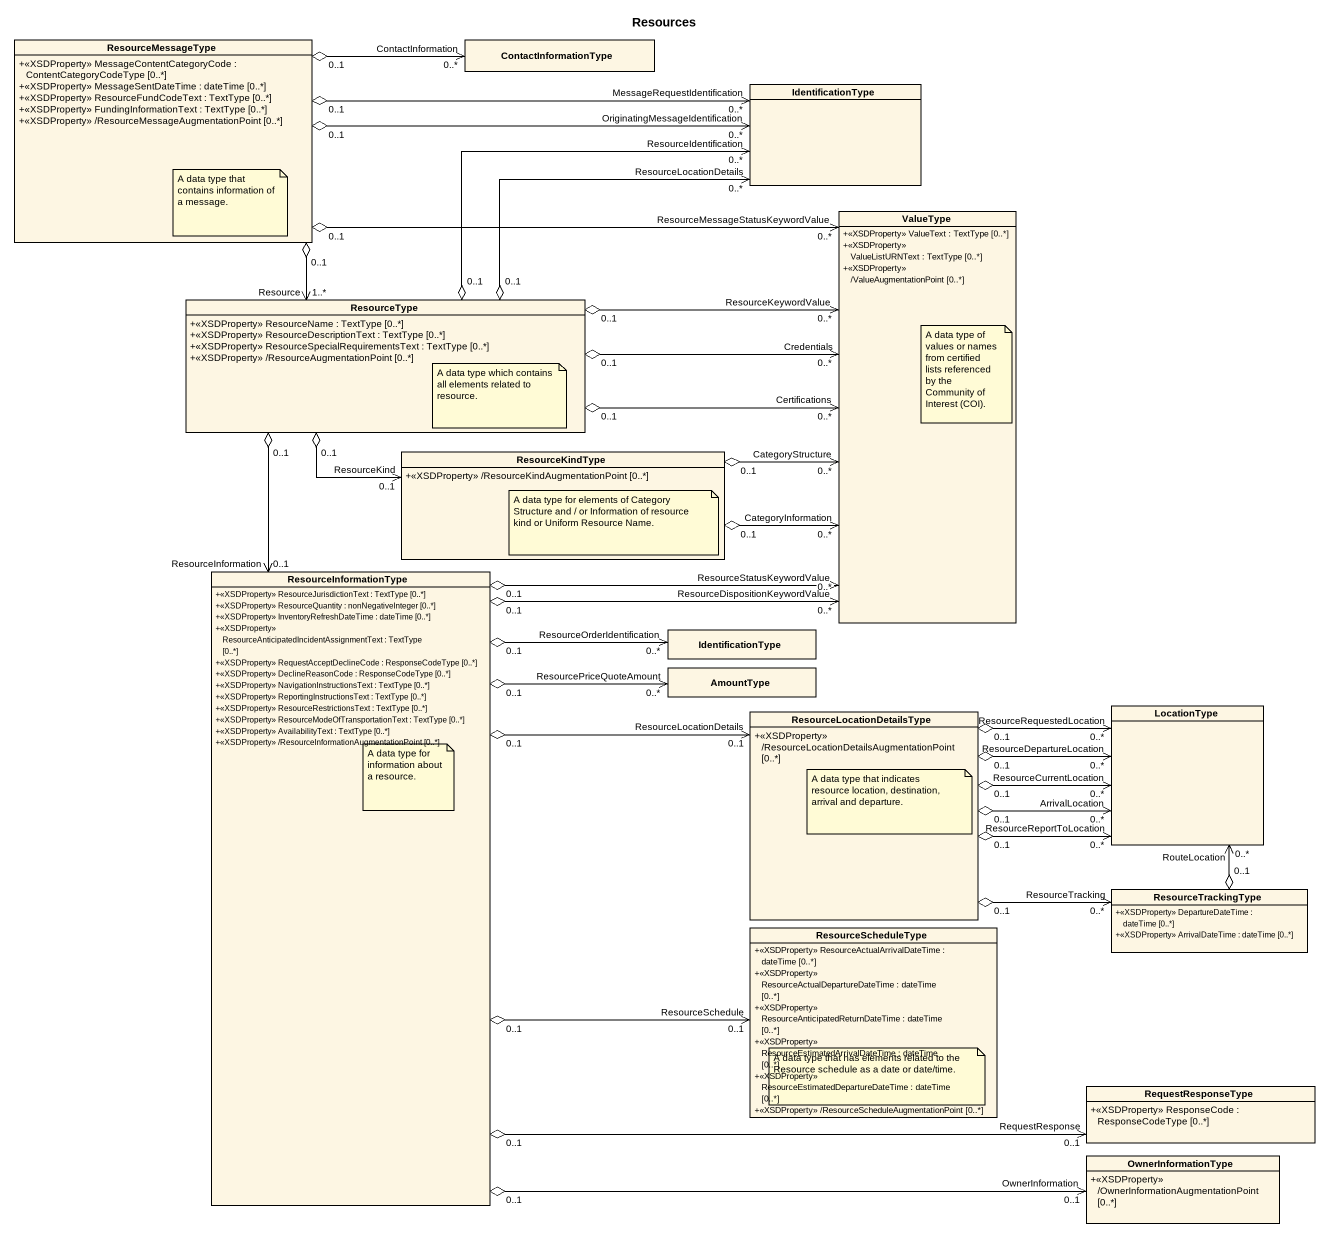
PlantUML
@startuml
title Resources
hide circle
hide empty members
skinparam classAttributeIconSize 0
class ResourceMessageType {
  +<<XSDProperty>> MessageContentCategoryCode : ContentCategoryCodeType [0..*]
  +<<XSDProperty>> MessageSentDateTime : dateTime [0..*]
  +<<XSDProperty>> ResourceFundCodeText : TextType [0..*]
  +<<XSDProperty>> FundingInformationText : TextType [0..*]
  +<<XSDProperty>> /ResourceMessageAugmentationPoint [0..*]
}
class ContactInformationType
class IdentificationType
class ValueType {
  +<<XSDProperty>> ValueText : TextType [0..*]
  +<<XSDProperty>> ValueListURNText : TextType [0..*]
  +<<XSDProperty>> /ValueAugmentationPoint [0..*]
}
class ResourceType {
  +<<XSDProperty>> ResourceName : TextType [0..*]
  +<<XSDProperty>> ResourceDescriptionText : TextType [0..*]
  +<<XSDProperty>> ResourceSpecialRequirementsText : TextType [0..*]
  +<<XSDProperty>> /ResourceAugmentationPoint [0..*]
}
class ResourceKindType {
  +<<XSDProperty>> /ResourceKindAugmentationPoint [0..*]
}
class ResourceInformationType {
  +<<XSDProperty>> ResourceJurisdictionText : TextType [0..*]
  +<<XSDProperty>> ResourceQuantity : nonNegativeInteger [0..*]
  +<<XSDProperty>> InventoryRefreshDateTime : dateTime [0..*]
  +<<XSDProperty>> ResourceAnticipatedIncidentAssignmentText : TextType [0..*]
  +<<XSDProperty>> RequestAcceptDeclineCode : ResponseCodeType [0..*]
  +<<XSDProperty>> DeclineReasonCode : ResponseCodeType [0..*]
  +<<XSDProperty>> NavigationInstructionsText : TextType [0..*]
  +<<XSDProperty>> ReportingInstructionsText : TextType [0..*]
  +<<XSDProperty>> ResourceRestrictionsText : TextType [0..*]
  +<<XSDProperty>> ResourceModeOfTransportationText : TextType [0..*]
  +<<XSDProperty>> AvailabilityText : TextType [0..*]
  +<<XSDProperty>> /ResourceInformationAugmentationPoint [0..*]
}
class AmountType
class "IdentificationType" as IdentificationType_2
class LocationType
class ResourceLocationDetailsType {
  +<<XSDProperty>> /ResourceLocationDetailsAugmentationPoint [0..*]
}
class ResourceTrackingType {
  +<<XSDProperty>> DepartureDateTime : dateTime [0..*]
  +<<XSDProperty>> ArrivalDateTime : dateTime [0..*]
}
class ResourceScheduleType {
  +<<XSDProperty>> ResourceActualArrivalDateTime : dateTime [0..*]
  +<<XSDProperty>> ResourceActualDepartureDateTime : dateTime [0..*]
  +<<XSDProperty>> ResourceAnticipatedReturnDateTime : dateTime [0..*]
  +<<XSDProperty>> ResourceEstimatedArrivalDateTime : dateTime [0..*]
  +<<XSDProperty>> ResourceEstimatedDepartureDateTime : dateTime [0..*]
  +<<XSDProperty>> /ResourceScheduleAugmentationPoint [0..*]
}
class RequestResponseType {
  +<<XSDProperty>> ResponseCode : ResponseCodeType [0..*]
}
class OwnerInformationType {
  +<<XSDProperty>> /OwnerInformationAugmentationPoint [0..*]
}
ResourceMessageType "0..1" o-right-> "ContactInformation\n0..*" ContactInformationType
ResourceMessageType "0..1" o-right-> "OriginatingMessageIdentification\n0..*" IdentificationType
ResourceMessageType "0..1" o-right-> "MessageRequestIdentification\n0..*" IdentificationType
ResourceMessageType "0..1" o-right-> "ResourceMessageStatusKeywordValue\n0..*" ValueType
ResourceMessageType "0..1" o--> "Resource\n1..*" ResourceType
ResourceType "0..1" o-right-> "ResourceLocationDetails\n0..*" IdentificationType
ResourceType "0..1" o-right-> "ResourceIdentification\n0..*" IdentificationType
ResourceType "0..1" o-right-> "Certifications\n0..*" ValueType
ResourceType "0..1" o-right-> "Credentials\n0..*" ValueType
ResourceType "0..1" o-right-> "ResourceKeywordValue\n0..*" ValueType
ResourceType "0..1" o--> "ResourceKind\n0..1" ResourceKindType
ResourceType "0..1" o--> "ResourceInformation\n0..1" ResourceInformationType
ResourceKindType "0..1" o-right-> "CategoryInformation\n0..*" ValueType
ResourceKindType "0..1" o-right-> "CategoryStructure\n0..*" ValueType
ResourceInformationType "0..1" o-up-> "ResourceDispositionKeywordValue\n0..*" ValueType
ResourceInformationType "0..1" o-up-> "ResourceStatusKeywordValue\n0..*" ValueType
ResourceInformationType "0..1" o-right-> "ResourcePriceQuoteAmount\n0..*" AmountType
ResourceInformationType "0..1" o-up-> "ResourceOrderIdentification\n0..*" IdentificationType_2
ResourceInformationType "0..1" o-right-> "ResourceLocationDetails\n0..1" ResourceLocationDetailsType
ResourceInformationType "0..1" o-right-> "ResourceSchedule\n0..1" ResourceScheduleType
ResourceInformationType "0..1" o-right-> "RequestResponse\n0..1" RequestResponseType
ResourceInformationType "0..1" o-right-> "OwnerInformation\n0..1" OwnerInformationType
ResourceLocationDetailsType "0..1" o-right-> "ResourceCurrentLocation\n0..*" LocationType
ResourceLocationDetailsType "0..1" o-right-> "ArrivalLocation\n0..*" LocationType
ResourceLocationDetailsType "0..1" o-right-> "ResourceReportToLocation\n0..*" LocationType
ResourceLocationDetailsType "0..1" o-right-> "ResourceRequestedLocation\n0..*" LocationType
ResourceLocationDetailsType "0..1" o-right-> "ResourceDepartureLocation\n0..*" LocationType
ResourceLocationDetailsType "0..1" o-right-> "ResourceTracking\n0..*" ResourceTrackingType
ResourceTrackingType "0..1" o-up-> "RouteLocation\n0..*" LocationType
note bottom of ResourceMessageType : A data type that contains information of a message.
note top of ValueType : A data type of values or names from certified lists referenced by the Community of Interest (COI).
note right of ResourceType : A data type which contains all elements related to resource.
note right of ResourceKindType : A data type for elements of Category Structure and / or Information of resource kind or Uniform Resource Name.
note top of ResourceInformationType : A data type for information about a resource.
note right of ResourceLocationDetailsType : A data type that indicates resource location, destination, arrival and departure.
note bottom of ResourceScheduleType : A data type that has elements related to the Resource schedule as a date or date/time.
@enduml
